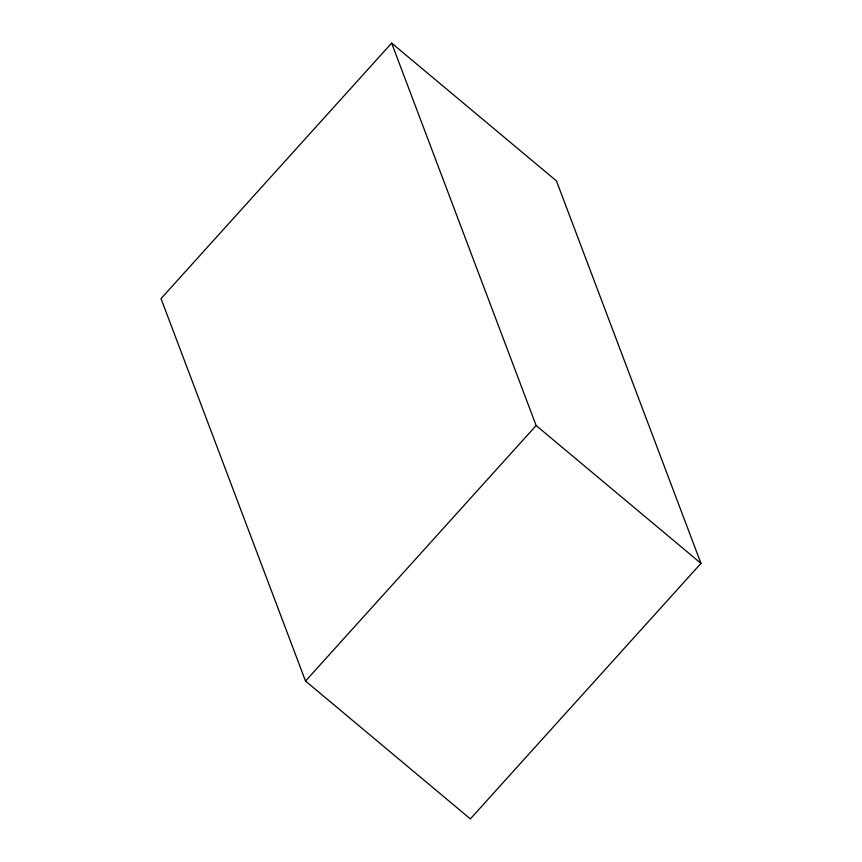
<?xml version="1.0" encoding="UTF-8"?>
<svg xmlns="http://www.w3.org/2000/svg" width="862" height="862" viewBox="0 0 862 862"><rect width="100%" height="100%" fill="white"/><g stroke="black" fill="none" stroke-linecap="round" stroke-linejoin="round"><path stroke-width="1.29" d="M391.639 43.1L161.022 298.618L305.525 681.055L470.361 818.9L700.978 563.382L556.475 180.945L391.639 43.1L536.142 425.537L700.978 563.382M305.525 681.055L536.142 425.537"/></g></svg>
